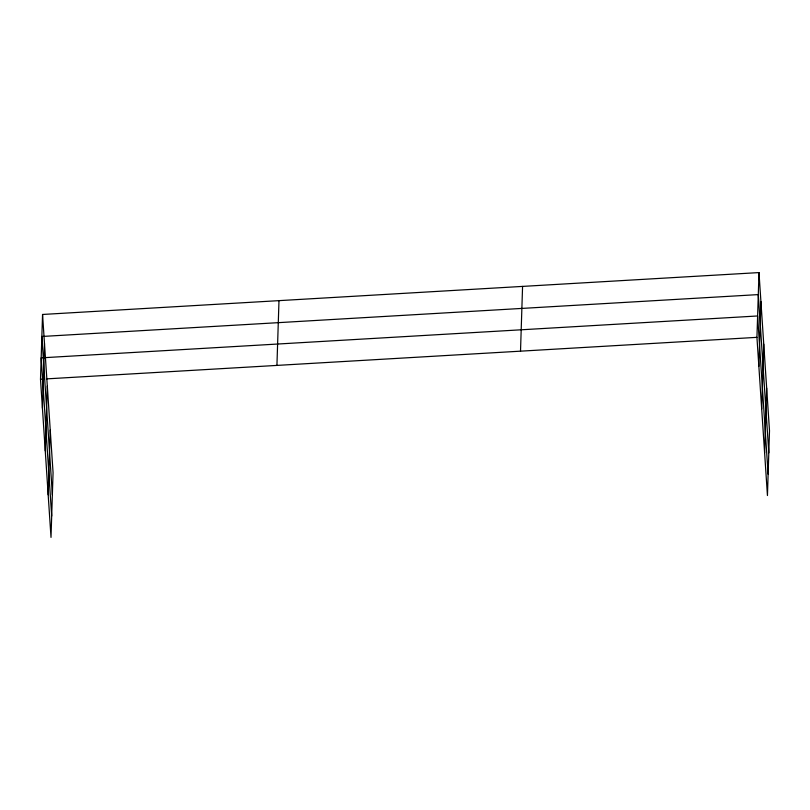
<?xml version="1.0" encoding="UTF-8"?>
<svg xmlns="http://www.w3.org/2000/svg" width="810" height="810" viewBox="0 0 810 810"><rect width="100%" height="100%" fill="white"/><g stroke="black" fill="none" stroke-linecap="round" stroke-linejoin="round"><path stroke-width="1.21" d="M42.555 314.462L53.065 472.655L51.01 537.415L40.5 379.232L42.555 314.462L758.99 272.585L769.5 430.768L767.445 495.538L756.935 337.345L758.99 272.585M42.424 408.179L44.479 343.41M45.259 450.826L47.314 386.066M48.175 494.768L50.23 429.999M276.929 365.411L278.984 300.642M520.516 351.165L522.572 286.406M758.859 366.302L760.914 301.533M761.694 408.949L763.749 344.179M764.61 452.891L766.665 388.122M40.5 379.232L44.256 379.009M46.757 378.867L756.935 337.345M768.801 452.79L758.292 294.597L41.857 336.484L52.366 494.677M768.123 474.164L757.613 315.971L41.178 357.858L51.688 516.041"/></g></svg>
